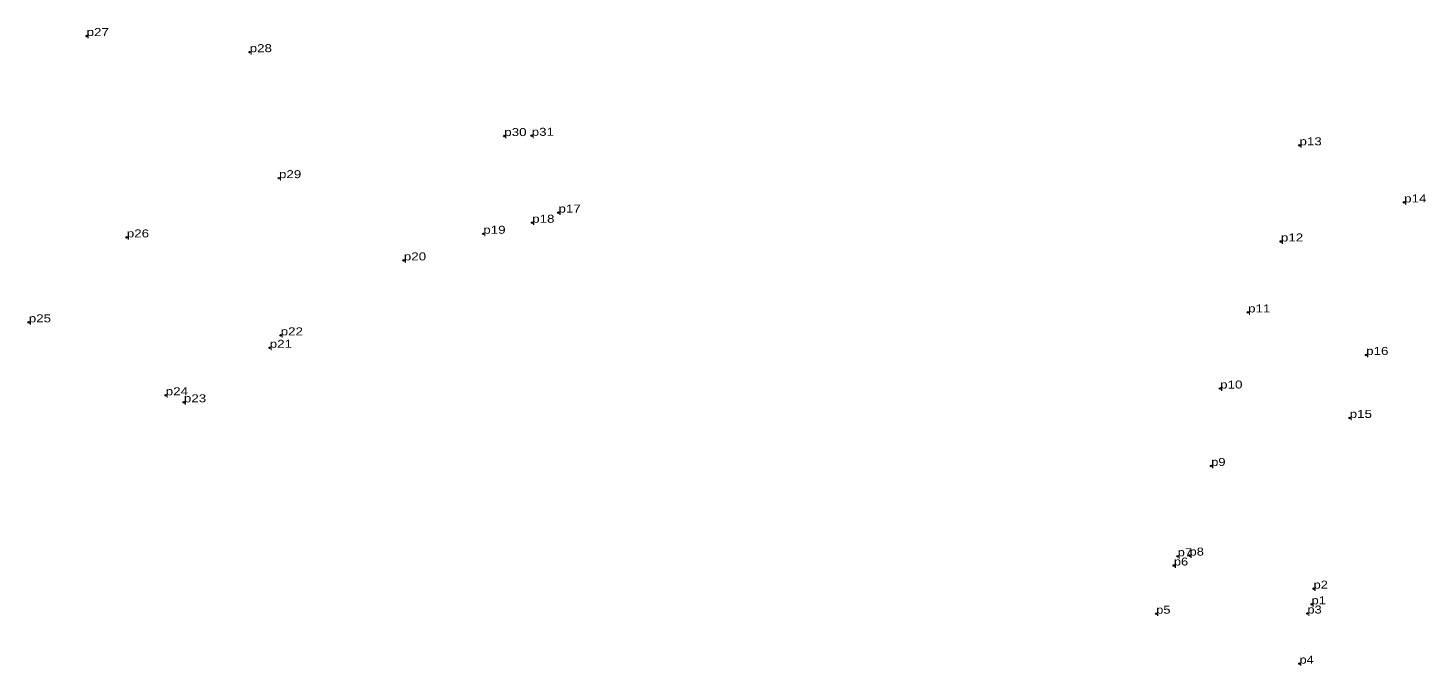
# Model space of a CAD drawing. Header units: metres. Extents: x 535788 to 540981, y 1835615 to 1839223.
# Drawn here: x 540666.7 to 540981.2, y 1835615.1 to 1835758.8 of the extents above; entities that cross this region are included whole.
import ezdxf

# ---------------------------------------------------------------- set-up
doc = ezdxf.new("R2010")
doc.units = ezdxf.units.M
doc.header["$LTSCALE"] = 0.72
doc.header["$PDMODE"] = 32
doc.header["$PDSIZE"] = 0.36
doc.layers.add('12', color=7, linetype='Continuous')
doc.layers.add('7', color=7, linetype='Continuous')

msp = doc.modelspace()

# ---------------------------------------------------------------- linework, layer by layer
at = {"layer": '7'}
for p in [(540679.87, 1835756.94), (540716.56, 1835753.31), (540773.84, 1835734.42), (540780.01, 1835734.49), (540952.75, 1835732.33), (540723.15, 1835724.94), (540976.3, 1835719.49), (540786.03, 1835717.18), (540769.12, 1835712.41), (540780.12, 1835714.9), (540688.91, 1835711.59), (540948.57, 1835710.68), (540751.23, 1835706.41), (540941.19, 1835694.7), (540666.86, 1835692.48), (540721.07, 1835686.74), (540723.53, 1835689.54), (540967.76, 1835685.13), (540934.9, 1835677.57), (540697.67, 1835676.05), (540701.76, 1835674.47), (540964.05, 1835670.95), (540932.9, 1835660.14), (540925.36, 1835639.8), (540928.03, 1835639.95), (540924.5, 1835637.71), (540955.94, 1835632.5), (540955.48, 1835628.98), (540920.53, 1835626.86), (540954.54, 1835626.91), (540952.76, 1835615.63)]:
    msp.add_point(p, dxfattribs=at)

# ---------------------------------------------------------------- texts
at = {"layer": '12'}
for s, width, p in [('p27', 1.25, (540679.87, 1835756.94)), ('p28', 1.25, (540716.56, 1835753.31)), ('p30', 1.25, (540773.84, 1835734.42)), ('p31', 1.25, (540780.01, 1835734.48)), ('p13', 1.25, (540952.75, 1835732.33)), ('p29', 1.25, (540723.15, 1835724.94)), ('p17', 1.25, (540786.03, 1835717.18)), ('p14', 1.25, (540976.3, 1835719.48)), ('p18', 1.25, (540780.12, 1835714.9)), ('p26', 1.25, (540688.91, 1835711.6)), ('p19', 1.25, (540769.12, 1835712.42)), ('p12', 1.25, (540948.57, 1835710.68)), ('p20', 1.25, (540751.24, 1835706.42)), ('p11', 1.25, (540941.19, 1835694.7)), ('p25', 1.25, (540666.86, 1835692.48)), ('p22', 1.25, (540723.53, 1835689.54)), ('p21', 1.25, (540721.07, 1835686.74)), ('p16', 1.25, (540967.76, 1835685.13)), ('p24', 1.25, (540697.67, 1835676.05)), ('p10', 1.25, (540934.9, 1835677.57)), ('p23', 1.25, (540701.76, 1835674.47)), ('p15', 1.25, (540964.05, 1835670.95)), ('p9', 1.2, (540932.9, 1835660.14)), ('p7', 1.2, (540925.36, 1835639.8)), ('p8', 1.2, (540928.03, 1835639.95)), ('p6', 1.2, (540924.5, 1835637.71)), ('p2', 1.2, (540955.94, 1835632.5)), ('p1', 1.2, (540955.48, 1835628.98)), ('p5', 1.2, (540920.53, 1835626.86)), ('p3', 1.2, (540954.54, 1835626.91)), ('p4', 1.2, (540952.76, 1835615.62))]:
    msp.add_text(s, height=1.8, dxfattribs=dict(at, width=width)).set_placement(p)

doc.saveas('drawing.dxf')
